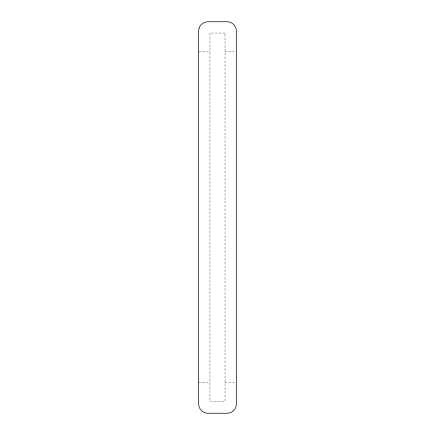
<?xml version="1.0" encoding="UTF-8"?>
<svg xmlns="http://www.w3.org/2000/svg" width="435" height="435" viewBox="0 0 435 435"><rect width="100%" height="100%" fill="white"/><g stroke="black" fill="none" stroke-linecap="round" stroke-linejoin="round"><path stroke-width="0.33" stroke-dasharray="2.17 1.63" d="M198.675 51.863L209.969 51.863M225.031 51.863L235.656 51.863M198.675 382.599L209.969 382.599M225.031 382.599L235.656 382.599M225.031 33.044L209.969 33.044L209.969 401.418L225.031 401.418L225.031 33.044"/><path stroke-width="0.65" d="M198.985 28.449L198.675 30.787L198.675 403.669C198.376 408.699 202.661 413.283 207.712 413.25L227.287 413.25C232.121 413.277 236.352 409.052 236.325 404.213L236.325 31.331C236.624 26.301 232.339 21.712 227.287 21.75L207.712 21.75C203.721 21.777 200.04 24.594 198.985 28.449"/></g></svg>
